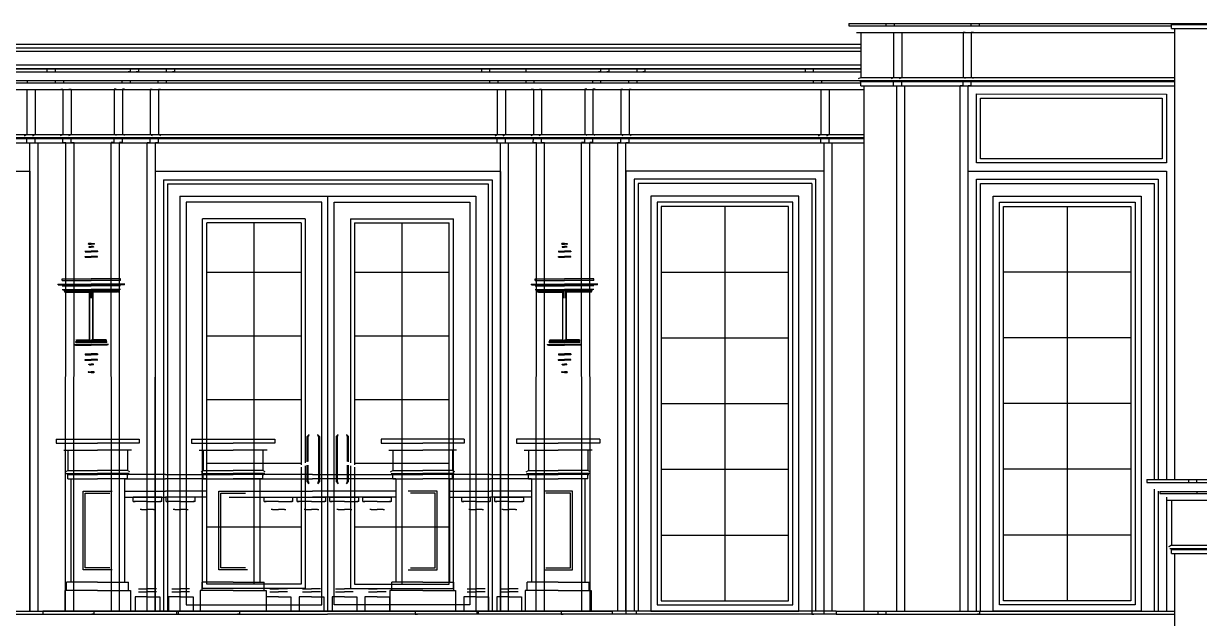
# Model space of a CAD drawing. Header units: metres. Extents: x 0 to 1539, y 0 to 641.
# Drawn here: x 388.6 to 674.7, y 306.2 to 451 of the extents above; entities that cross this region are included whole.
import ezdxf

# ---------------------------------------------------------------- set-up
doc = ezdxf.new("R2010")
doc.units = ezdxf.units.M

msp = doc.modelspace()

# ---------------------------------------------------------------- linework, layer by layer
at = {"layer": 'EL-Balcony'}
for p, q in [((396.47, 349.83), (396.47, 348.83)), ((416.72, 349.83), (416.72, 348.83)), ((429.43, 349.83), (429.43, 348.83)), ((449.68, 349.83), (449.68, 348.83)), ((475.54, 349.83), (475.54, 348.83)), ((495.79, 349.83), (495.79, 348.83)), ((508.5, 349.83), (508.5, 348.83)), ((528.75, 349.83), (528.75, 348.83)), ((396.47, 348.83), (406.59, 348.83)), ((398.34, 347.2), (399.34, 347.2)), ((399.34, 347.2), (399.34, 342.2)), ((399.34, 347.2), (406.59, 347.2)), ((416.72, 348.83), (406.59, 348.83)), ((413.84, 347.2), (406.59, 347.2)), ((413.84, 347.2), (413.84, 342.2)), ((414.84, 347.2), (413.84, 347.2)), ((429.43, 348.83), (439.55, 348.83)), ((431.3, 347.2), (432.3, 347.2)), ((432.3, 347.2), (432.3, 342.2)), ((432.3, 347.2), (439.55, 347.2)), ((449.68, 348.83), (439.55, 348.83)), ((446.8, 347.2), (439.55, 347.2)), ((446.8, 347.2), (446.8, 342.2)), ((447.8, 347.2), (446.8, 347.2)), ((475.54, 348.83), (485.67, 348.83)), ((477.42, 347.2), (478.42, 347.2)), ((478.42, 347.2), (478.42, 342.2)), ((478.42, 347.2), (485.67, 347.2)), ((495.79, 348.83), (485.67, 348.83)), ((492.92, 347.2), (485.67, 347.2)), ((492.92, 347.2), (492.92, 342.2)), ((493.92, 347.2), (492.92, 347.2)), ((508.5, 348.83), (518.63, 348.83)), ((510.38, 347.2), (511.38, 347.2)), ((511.38, 347.2), (511.38, 342.2)), ((511.38, 347.2), (518.63, 347.2)), ((528.75, 348.83), (518.63, 348.83)), ((525.88, 347.2), (518.63, 347.2)), ((525.88, 347.2), (525.88, 342.2)), ((526.88, 347.2), (525.88, 347.2)), ((398.79, 341.92), (399.34, 342.2)), ((398.9, 341.45), (406.59, 341.45)), ((399.34, 341.2), (399.15, 341.2)), ((399.34, 342.2), (406.59, 342.2)), ((399.34, 340.2), (399.34, 341.2)), ((399.34, 341.2), (406.59, 341.2)), ((413.84, 342.2), (406.59, 342.2)), ((414.28, 341.45), (406.59, 341.45)), ((413.84, 341.2), (406.59, 341.2)), ((423.07, 341.2, 1.76), (413.67, 341.2, 1.88)), ((414.39, 341.92), (413.84, 342.2)), ((413.84, 341.2), (414.03, 341.2)), ((413.84, 340.2), (413.84, 341.2)), ((423.07, 341.2, 1.52), (432.48, 341.2, 1.65)), ((431.76, 341.92), (432.3, 342.2)), ((431.86, 341.45), (439.55, 341.45)), ((432.3, 341.2), (432.11, 341.2)), ((432.3, 342.2), (439.55, 342.2)), ((432.3, 340.2), (432.3, 341.2)), ((432.3, 341.2), (439.55, 341.2)), ((458.86, 341.2, 1.54), (439.14, 341.2, 1.71)), ((446.8, 342.2), (439.55, 342.2)), ((447.24, 341.45), (439.55, 341.45)), ((446.8, 341.2), (439.55, 341.2)), ((447.35, 341.92), (446.8, 342.2)), ((446.8, 341.2), (446.99, 341.2)), ((446.8, 340.2), (446.8, 341.2)), ((458.86, 341.2, 1.54), (478.59, 341.2, 1.71)), ((477.87, 341.92), (478.42, 342.2)), ((477.98, 341.45), (485.67, 341.45)), ((478.42, 341.2), (478.23, 341.2)), ((478.42, 342.2), (485.67, 342.2)), ((478.42, 340.2), (478.42, 341.2)), ((478.42, 341.2), (485.67, 341.2)), ((492.92, 342.2), (485.67, 342.2)), ((493.36, 341.45), (485.67, 341.45)), ((492.92, 341.2), (485.67, 341.2)), ((502.15, 341.2, 1.52), (492.74, 341.2, 1.65)), ((493.46, 341.92), (492.92, 342.2)), ((492.92, 341.2), (493.11, 341.2)), ((492.92, 340.2), (492.92, 341.2)), ((502.15, 341.2, 1.76), (511.55, 341.2, 1.88)), ((510.83, 341.92), (511.38, 342.2)), ((510.94, 341.45), (518.63, 341.45)), ((511.38, 341.2), (511.19, 341.2)), ((511.38, 342.2), (518.63, 342.2)), ((511.38, 340.2), (511.38, 341.2)), ((511.38, 341.2), (518.63, 341.2)), ((525.88, 342.2), (518.63, 342.2)), ((526.32, 341.45), (518.63, 341.45)), ((525.88, 341.2), (518.63, 341.2)), ((526.43, 341.92), (525.88, 342.2)), ((525.88, 341.2), (526.07, 341.2)), ((525.88, 340.2), (525.88, 341.2)), ((399.34, 340.2), (400.09, 340.2)), ((400.09, 340.2), (406.59, 340.2)), ((413.09, 340.2), (406.59, 340.2)), ((413.84, 340.2), (413.09, 340.2)), ((432.3, 340.2), (433.05, 340.2)), ((433.05, 340.2), (439.55, 340.2)), ((446.05, 340.2), (439.55, 340.2)), ((446.8, 340.2), (446.05, 340.2)), ((478.42, 340.2), (479.17, 340.2)), ((479.17, 340.2), (485.67, 340.2)), ((492.17, 340.2), (485.67, 340.2)), ((492.92, 340.2), (492.17, 340.2)), ((511.38, 340.2), (512.13, 340.2)), ((512.13, 340.2), (518.63, 340.2)), ((525.13, 340.2), (518.63, 340.2)), ((525.88, 340.2), (525.13, 340.2)), ((413.09, 335.7, 1.83), (423.07, 335.7, 1.85)), ((415.22, 334.7, -2.69), (415.22, 335.7, -2.69)), ((422.22, 335.7, -2.69), (415.22, 335.7, -2.69)), ((422.22, 334.7, -2.69), (422.22, 335.7, -2.69)), ((433.05, 335.7, 1.6), (423.07, 335.7, 1.61)), ((423.29, 334.7, -2.69), (423.29, 335.7, -2.69)), ((430.29, 335.7, -2.69), (423.29, 335.7, -2.69)), ((430.29, 334.7, -2.69), (430.29, 335.7, -2.69)), ((438.56, 335.7, 1.65), (458.86, 335.7, 1.76)), ((447.11, 334.7, -2.69), (447.11, 335.7, -2.69)), ((447.11, 335.7, -2.69), (454.11, 335.7, -2.69)), ((454.11, 334.7, -2.69), (454.11, 335.7, -2.69)), ((455.11, 334.7, -2.69), (455.11, 335.7, -2.69)), ((455.11, 335.7, -2.69), (462.11, 335.7, -2.69)), ((479.17, 335.7, 1.65), (458.86, 335.7, 1.76)), ((462.11, 334.7, -2.69), (462.11, 335.7, -2.69)), ((463.11, 334.7, -2.69), (463.11, 335.7, -2.69)), ((463.11, 335.7, -2.69), (470.11, 335.7, -2.69)), ((470.11, 334.7, -2.69), (470.11, 335.7, -2.69)), ((471.11, 334.7, -2.69), (471.11, 335.7, -2.69)), ((471.11, 335.7, -2.69), (478.11, 335.7, -2.69)), ((478.11, 334.7, -2.69), (478.11, 335.7, -2.69)), ((492.17, 335.7, 1.6), (502.15, 335.7, 1.61)), ((495.18, 334.7, -2.69), (495.18, 335.7, -2.69)), ((495.18, 335.7, -2.69), (502.18, 335.7, -2.69)), ((512.13, 335.7, 1.83), (502.15, 335.7, 1.85)), ((502.18, 334.7, -2.69), (502.18, 335.7, -2.69)), ((503.25, 334.7, -2.69), (503.25, 335.7, -2.69)), ((503.25, 335.7, -2.69), (510.25, 335.7, -2.69)), ((510.25, 334.7, -2.69), (510.25, 335.7, -2.69)), ((415.22, 334.7, -2.69), (415.72, 334.7, -2.69)), ((418.72, 334.7, 23.13), (415.44, 334.7, 23.22)), ((417.25, 332.7, -2.69), (416.92, 332.7, -2.69)), ((417.25, 332.7, 23.19), (418.72, 332.7, 23.11)), ((418.72, 334.7, 23.13), (422, 334.7, 23.22)), ((420.18, 332.7, 23.19), (418.72, 332.7, 23.11)), ((420.18, 332.7, -2.69), (420.52, 332.7, -2.69)), ((422.22, 334.7, -2.69), (421.72, 334.7, -2.69)), ((423.29, 334.7, -2.69), (423.79, 334.7, -2.69)), ((426.79, 334.7, 23.13), (423.51, 334.7, 23.22)), ((425.33, 332.7, -2.69), (424.99, 332.7, -2.69)), ((425.33, 332.7, 23.19), (426.79, 332.7, 23.11)), ((426.79, 334.7, 23.13), (430.08, 334.7, 23.22)), ((428.26, 332.7, 23.19), (426.79, 332.7, 23.11)), ((428.26, 332.7, -2.69), (428.59, 332.7, -2.69)), ((430.29, 334.7, -2.69), (429.79, 334.7, -2.69)), ((447.11, 334.7, -2.69), (447.61, 334.7, -2.69)), ((450.61, 334.7, 23.13), (447.33, 334.7, 23.22)), ((449.14, 332.7, -2.69), (448.81, 332.7, -2.69)), ((449.14, 332.7, 23.19), (450.61, 332.7, 23.11)), ((450.61, 334.7, 23.13), (453.89, 334.7, 23.22)), ((452.08, 332.7, 23.19), (450.61, 332.7, 23.11)), ((452.08, 332.7, -2.69), (452.41, 332.7, -2.69)), ((454.11, 334.7, -2.69), (453.61, 334.7, -2.69)), ((455.11, 334.7, -2.69), (455.61, 334.7, -2.69)), ((458.61, 334.7, 23.13), (455.33, 334.7, 23.22)), ((457.14, 332.7, -2.69), (456.81, 332.7, -2.69)), ((457.14, 332.7, 23.19), (458.61, 332.7, 23.11)), ((458.61, 334.7, 23.13), (461.89, 334.7, 23.22)), ((460.08, 332.7, 23.19), (458.61, 332.7, 23.11)), ((460.08, 332.7, -2.69), (460.41, 332.7, -2.69)), ((462.11, 334.7, -2.69), (461.61, 334.7, -2.69)), ((463.11, 334.7, -2.69), (463.61, 334.7, -2.69)), ((466.61, 334.7, 23.13), (463.33, 334.7, 23.22)), ((465.14, 332.7, -2.69), (464.81, 332.7, -2.69)), ((465.14, 332.7, 23.19), (466.61, 332.7, 23.11)), ((466.61, 334.7, 23.13), (469.89, 334.7, 23.22)), ((468.08, 332.7, 23.19), (466.61, 332.7, 23.11)), ((468.08, 332.7, -2.69), (468.41, 332.7, -2.69)), ((470.11, 334.7, -2.69), (469.61, 334.7, -2.69)), ((471.11, 334.7, -2.69), (471.61, 334.7, -2.69)), ((474.61, 334.7, 23.13), (471.33, 334.7, 23.22)), ((473.14, 332.7, -2.69), (472.81, 332.7, -2.69)), ((473.14, 332.7, 23.19), (474.61, 332.7, 23.11)), ((474.61, 334.7, 23.13), (477.89, 334.7, 23.22)), ((476.08, 332.7, 23.19), (474.61, 332.7, 23.11)), ((476.08, 332.7, -2.69), (476.41, 332.7, -2.69)), ((478.11, 334.7, -2.69), (477.61, 334.7, -2.69)), ((495.18, 334.7, -2.69), (495.68, 334.7, -2.69)), ((498.68, 334.7, 23.13), (495.4, 334.7, 23.22)), ((497.21, 332.7, -2.69), (496.88, 332.7, -2.69)), ((497.21, 332.7, 23.19), (498.68, 332.7, 23.11)), ((498.68, 334.7, 23.13), (501.96, 334.7, 23.22)), ((500.14, 332.7, 23.19), (498.68, 332.7, 23.11)), ((500.14, 332.7, -2.69), (500.48, 332.7, -2.69)), ((502.18, 334.7, -2.69), (501.68, 334.7, -2.69)), ((503.25, 334.7, -2.69), (503.75, 334.7, -2.69)), ((506.75, 334.7, 23.13), (503.47, 334.7, 23.22)), ((505.29, 332.7, -2.69), (504.95, 332.7, -2.69)), ((505.29, 332.7, 23.19), (506.75, 332.7, 23.11)), ((506.75, 334.7, 23.13), (510.04, 334.7, 23.22)), ((508.22, 332.7, 23.19), (506.75, 332.7, 23.11)), ((508.22, 332.7, -2.69), (508.55, 332.7, -2.69)), ((510.25, 334.7, -2.69), (509.75, 334.7, -2.69)), ((399.05, 313), (399.05, 315)), ((400.09, 315), (399.05, 315)), ((406.59, 315), (400.09, 315)), ((406.59, 315), (413.09, 315)), ((413.09, 315), (414.13, 315)), ((414.13, 313), (414.13, 315)), ((432.01, 313), (432.01, 315)), ((433.05, 315), (432.01, 315)), ((439.55, 315), (433.05, 315)), ((439.55, 315), (446.05, 315)), ((446.05, 315), (447.09, 315)), ((447.09, 313), (447.09, 315)), ((478.13, 313), (478.13, 315)), ((479.17, 315), (478.13, 315)), ((485.67, 315), (479.17, 315)), ((485.67, 315), (492.17, 315)), ((492.17, 315), (493.21, 315)), ((493.21, 313), (493.21, 315)), ((511.09, 313), (511.09, 315)), ((512.13, 315), (511.09, 315)), ((518.63, 315), (512.13, 315)), ((518.63, 315), (525.13, 315)), ((525.13, 315), (526.17, 315)), ((526.17, 313), (526.17, 315)), ((406.59, 313), (399.05, 313)), ((406.59, 313), (414.13, 313)), ((416.56, 313.42, -2.55), (416.77, 313.42, -2.55)), ((416.56, 312.67, -2.52), (418.72, 312.67, -2.68)), ((416.77, 313.42, -2.52), (418.72, 313.42, -2.68)), ((420.66, 313.42, -2.52), (418.72, 313.42, -2.68)), ((420.88, 312.67, -2.52), (418.72, 312.67, -2.68)), ((420.88, 313.42, -2.55), (420.66, 313.42, -2.55)), ((424.63, 313.42, -2.55), (424.85, 313.42, -2.55)), ((424.63, 312.67, -2.52), (426.79, 312.67, -2.68)), ((424.85, 313.42, -2.52), (426.79, 313.42, -2.68)), ((428.74, 313.42, -2.52), (426.79, 313.42, -2.68)), ((428.96, 312.67, -2.52), (426.79, 312.67, -2.68)), ((428.96, 313.42, -2.55), (428.74, 313.42, -2.55)), ((439.55, 313), (432.01, 313)), ((439.55, 313), (447.09, 313)), ((448.45, 313.42, -2.55), (448.66, 313.42, -2.55)), ((448.45, 312.67, -2.52), (450.61, 312.67, -2.68)), ((448.66, 313.42, -2.52), (450.61, 313.42, -2.68)), ((452.56, 313.42, -2.52), (450.61, 313.42, -2.68)), ((452.77, 312.67, -2.52), (450.61, 312.67, -2.68)), ((452.77, 313.42, -2.55), (452.56, 313.42, -2.55)), ((456.45, 313.42, -2.55), (456.66, 313.42, -2.55)), ((456.45, 312.67, -2.52), (458.61, 312.67, -2.68)), ((456.66, 313.42, -2.52), (458.61, 313.42, -2.68)), ((460.56, 313.42, -2.52), (458.61, 313.42, -2.68)), ((460.77, 312.67, -2.52), (458.61, 312.67, -2.68)), ((460.77, 313.42, -2.55), (460.56, 313.42, -2.55)), ((464.45, 313.42, -2.55), (464.66, 313.42, -2.55)), ((464.45, 312.67, -2.52), (466.61, 312.67, -2.68)), ((464.66, 313.42, -2.52), (466.61, 313.42, -2.68)), ((468.56, 313.42, -2.52), (466.61, 313.42, -2.68)), ((468.77, 312.67, -2.52), (466.61, 312.67, -2.68)), ((468.77, 313.42, -2.55), (468.56, 313.42, -2.55)), ((472.45, 313.42, -2.55), (472.66, 313.42, -2.55)), ((472.45, 312.67, -2.52), (474.61, 312.67, -2.68)), ((472.66, 313.42, -2.52), (474.61, 313.42, -2.68)), ((476.56, 313.42, -2.52), (474.61, 313.42, -2.68)), ((476.77, 312.67, -2.52), (474.61, 312.67, -2.68)), ((476.77, 313.42, -2.55), (476.56, 313.42, -2.55)), ((485.67, 313), (478.13, 313)), ((485.67, 313), (493.21, 313)), ((496.52, 313.42, -2.55), (496.73, 313.42, -2.55)), ((496.52, 312.67, -2.52), (498.68, 312.67, -2.68)), ((496.73, 313.42, -2.52), (498.68, 313.42, -2.68)), ((500.62, 313.42, -2.52), (498.68, 313.42, -2.68)), ((500.84, 312.67, -2.52), (498.68, 312.67, -2.68)), ((500.84, 313.42, -2.55), (500.62, 313.42, -2.55)), ((504.59, 313.42, -2.55), (504.81, 313.42, -2.55)), ((504.59, 312.67, -2.52), (506.75, 312.67, -2.68)), ((504.81, 313.42, -2.52), (506.75, 313.42, -2.68)), ((508.7, 313.42, -2.52), (506.75, 313.42, -2.68)), ((508.92, 312.67, -2.52), (506.75, 312.67, -2.68)), ((508.92, 313.42, -2.55), (508.7, 313.42, -2.55)), ((518.63, 313), (511.09, 313)), ((518.63, 313), (526.17, 313)), ((415.72, 311.43, -2.55), (415.72, 308, -2.55)), ((418.72, 311.43, -2.6), (415.72, 311.43, -2.52)), ((418.72, 311.43, -2.6), (421.72, 311.43, -2.52)), ((421.72, 311.43, -2.55), (421.72, 308, -2.55)), ((423.79, 311.43, -2.55), (423.79, 308, -2.55)), ((426.79, 311.43, -2.6), (423.79, 311.43, -2.52)), ((426.79, 311.43, -2.6), (429.79, 311.43, -2.52)), ((429.79, 311.43, -2.55), (429.79, 308, -2.55)), ((447.61, 311.43, -2.55), (447.61, 308, -2.55)), ((450.61, 311.43, -2.6), (447.61, 311.43, -2.52)), ((450.61, 311.43, -2.6), (453.61, 311.43, -2.52)), ((453.61, 311.43, -2.55), (453.61, 308, -2.55)), ((455.61, 311.43, -2.55), (455.61, 308, -2.55)), ((458.61, 311.43, -2.6), (455.61, 311.43, -2.52)), ((458.61, 311.43, -2.6), (461.61, 311.43, -2.52)), ((461.61, 311.43, -2.55), (461.61, 308, -2.55)), ((463.61, 311.43, -2.55), (463.61, 308, -2.55)), ((466.61, 311.43, -2.6), (463.61, 311.43, -2.52)), ((466.61, 311.43, -2.6), (469.61, 311.43, -2.52)), ((469.61, 311.43, -2.55), (469.61, 308, -2.55)), ((471.61, 311.43, -2.55), (471.61, 308, -2.55)), ((474.61, 311.43, -2.6), (471.61, 311.43, -2.52)), ((474.61, 311.43, -2.6), (477.61, 311.43, -2.52)), ((477.61, 311.43, -2.55), (477.61, 308, -2.55)), ((495.68, 311.43, -2.55), (495.68, 308, -2.55)), ((498.68, 311.43, -2.6), (495.68, 311.43, -2.52)), ((498.68, 311.43, -2.6), (501.68, 311.43, -2.52)), ((501.68, 311.43, -2.55), (501.68, 308, -2.55)), ((503.75, 311.43, -2.55), (503.75, 308, -2.55)), ((506.75, 311.43, -2.6), (503.75, 311.43, -2.52)), ((506.75, 311.43, -2.6), (509.75, 311.43, -2.52)), ((509.75, 311.43, -2.55), (509.75, 308, -2.55)), ((400.09, 308), (406.59, 308)), ((413.09, 308), (406.59, 308)), ((415.72, 308, -2.55), (421.72, 308, -2.69)), ((421.72, 308, -2.69), (421.72, 308, -2.69)), ((423.79, 308, -2.55), (429.79, 308, -2.69)), ((429.79, 308, -2.69), (429.79, 308, -2.69)), ((433.05, 308), (439.55, 308)), ((446.05, 308), (439.55, 308)), ((447.61, 308, -2.69), (447.61, 308, -2.69)), ((453.61, 308, -2.55), (447.61, 308, -2.69)), ((455.61, 308, -2.69), (455.61, 308, -2.69)), ((461.61, 308, -2.55), (455.61, 308, -2.69)), ((463.61, 308, -2.69), (463.61, 308, -2.69)), ((469.61, 308, -2.55), (463.61, 308, -2.69)), ((471.61, 308, -2.69), (471.61, 308, -2.69)), ((477.61, 308, -2.55), (471.61, 308, -2.69)), ((479.17, 308), (485.67, 308)), ((492.17, 308), (485.67, 308)), ((495.68, 308, -2.69), (495.68, 308, -2.69)), ((501.68, 308, -2.55), (495.68, 308, -2.69)), ((503.75, 308, -2.69), (503.75, 308, -2.69)), ((509.75, 308, -2.55), (503.75, 308, -2.69)), ((512.13, 308), (518.63, 308)), ((525.13, 308), (518.63, 308))]:
    msp.add_line(p, q, dxfattribs=at)
at = {"layer": 'EL-Balcony', "color": 8}
for p, q in [((413.09, 340.2, 1.89), (423.07, 340.2, 1.76)), ((433.05, 340.2, 1.65), (423.07, 340.2, 1.52)), ((438.56, 340.2, 1.71), (458.86, 340.2, 1.54)), ((479.17, 340.2, 1.71), (458.86, 340.2, 1.54)), ((492.17, 340.2, 1.65), (502.15, 340.2, 1.52)), ((512.13, 340.2, 1.89), (502.15, 340.2, 1.76)), ((413.09, 337.2, 4.51), (423.07, 337.2, 4.37)), ((433.05, 337.2, 4.27), (423.07, 337.2, 4.14)), ((438.56, 337.2, 4.33), (458.86, 337.2, 4.16)), ((479.17, 337.2, 4.33), (458.86, 337.2, 4.16)), ((492.17, 337.2, 4.27), (502.15, 337.2, 4.14)), ((512.13, 337.2, 4.51), (502.15, 337.2, 4.37))]:
    msp.add_line(p, q, dxfattribs=at)
at = {"layer": 'EL-Balcony'}
for points in [[(396.47, 349.83), (416.72, 349.83)], [(429.43, 349.83), (449.68, 349.83)], [(495.79, 349.83), (475.54, 349.83)], [(528.75, 349.83), (508.5, 349.83)], [(400.09, 340.2), (400.09, 315)], [(413.09, 340.2), (413.09, 315)], [(433.05, 340.2), (433.05, 315)], [(446.05, 340.2), (446.05, 315)], [(479.17, 340.2), (479.17, 315)], [(492.17, 340.2), (492.17, 315)], [(512.13, 340.2), (512.13, 315)], [(525.13, 340.2), (525.13, 315)], [(410.09, 318), (403.09, 318), (403.09, 337.2), (410.09, 337.2)], [(409.59, 318.5), (403.59, 318.5), (403.59, 336.7), (409.59, 336.7)], [(443.05, 318), (436.05, 318), (436.05, 337.2), (443.05, 337.2)], [(442.55, 318.5), (436.55, 318.5), (436.55, 336.7), (442.55, 336.7)], [(482.17, 318), (489.17, 318), (489.17, 337.2), (482.17, 337.2)], [(482.67, 318.5), (488.67, 318.5), (488.67, 336.7), (482.67, 336.7)], [(515.13, 318), (522.13, 318), (522.13, 337.2), (515.13, 337.2)], [(515.63, 318.5), (521.63, 318.5), (521.63, 336.7), (515.63, 336.7)], [(399.05, 313), (398.59, 313), (398.59, 308), (400.09, 308)], [(414.13, 313), (414.59, 313), (414.59, 308), (413.09, 308)], [(432.01, 313), (431.55, 313), (431.55, 308), (433.05, 308)], [(447.09, 313), (447.55, 313), (447.55, 308), (446.05, 308)], [(478.13, 313), (477.67, 313), (477.67, 308), (479.17, 308)], [(493.21, 313), (493.67, 313), (493.67, 308), (492.17, 308)], [(511.09, 313), (510.63, 313), (510.63, 308), (512.13, 308)], [(526.17, 313), (526.63, 313), (526.63, 308), (525.13, 308)]]:
    msp.add_lwpolyline(points, dxfattribs=at)
at = {"layer": 'EL-Door'}
for p, q in [((444.62, 402.5), (444.62, 314.5, -1.02)), ((480.62, 402.5), (480.62, 314.5, -1.02)), ((433.14, 390.5, -1.02), (456.09, 390.5, -1.02)), ((469.14, 390.5, -1.02), (492.1, 390.5, -1.02)), ((433.14, 375, -1.02), (456.09, 375, -1.02)), ((469.14, 375, -1.02), (492.1, 375, -1.02)), ((433.14, 359.5, -1.02), (456.09, 359.5, -1.02)), ((469.14, 359.5, -1.02), (492.1, 359.5, -1.02)), ((433.14, 344, -1.02), (456.09, 344, -1.02)), ((469.14, 344, -1.02), (492.1, 344, -1.02)), ((433.14, 328.5, -1.02), (456.09, 328.5, -1.02)), ((469.14, 328.5, -1.02), (492.1, 328.5, -1.02))]:
    msp.add_line(p, q, dxfattribs=at)
at = {"layer": 'EL-Door', "color": 1}
for points in [[(426.61, 409), (426.61, 308), (498.61, 308)], [(426.61, 409), (498.61, 409)], [(462.61, 308), (462.61, 409)], [(498.61, 409), (498.61, 308)]]:
    msp.add_lwpolyline(points, dxfattribs=at)
at = {"layer": 'EL-Door', "color": 8}
for points in [[(428.11, 407.5), (428.11, 309.5), (461.11, 309.5), (461.11, 407.5)], [(497.11, 407.5), (497.11, 309.5), (464.11, 309.5), (464.11, 407.5)]]:
    msp.add_lwpolyline(points, close=True, dxfattribs=at)
at = {"layer": 'EL-Door', "elevation": -1.02}
for points in [[(457.09, 343.33), (457.09, 313.5), (432.14, 313.5), (432.14, 403.5)], [(457.09, 403.5), (457.09, 344.08)], [(468.1, 343.33), (468.1, 313.5), (493.14, 313.5), (493.14, 403.5)], [(468.1, 403.5), (468.1, 344.08)], [(456.09, 343), (456.09, 314.5), (433.14, 314.5), (433.14, 402.5)], [(456.09, 402.5), (456.09, 343.58)], [(469.1, 343), (469.1, 314.5), (492.14, 314.5), (492.14, 402.5)], [(469.1, 402.5), (469.1, 343.58)]]:
    msp.add_lwpolyline(points, dxfattribs=at)
at = {"layer": 'EL-Door'}
for points in [[(457.09, 403.5), (432.14, 403.5)], [(468.1, 403.5), (493.14, 403.5)], [(456.09, 402.5), (433.14, 402.5)], [(469.1, 402.5), (492.14, 402.5)]]:
    msp.add_lwpolyline(points, dxfattribs=at)
at = {"layer": 'EL-Door', "color": 8, "ltscale": 0.5, "elevation": -1.02}
for points in [[(457.59, 344.34), (457.59, 350.5), (458.09, 351)], [(457.84, 344.44), (457.84, 350.5), (458.09, 350.75)], [(460.09, 351), (460.59, 350.5), (460.59, 339.5), (460.09, 339)], [(460.09, 350.75), (460.34, 350.5), (460.34, 339.5), (460.09, 339.25)], [(465.1, 351), (464.6, 350.5), (464.6, 339.5), (465.1, 339)], [(465.1, 350.75), (464.85, 350.5), (464.85, 339.5), (465.1, 339.25)], [(467.6, 344.34), (467.6, 350.5), (467.1, 351)], [(467.35, 344.44), (467.35, 350.5), (467.1, 350.75)], [(458.09, 339), (457.59, 339.5), (457.59, 343.47)], [(458.09, 339.25), (457.84, 339.5), (457.84, 343.51)], [(467.1, 339.25), (467.35, 339.5), (467.35, 343.51)], [(467.1, 339), (467.6, 339.5), (467.6, 343.47)]]:
    msp.add_lwpolyline(points, dxfattribs=at)
at = {"layer": 'EL-Roof', "color": 8}
for p, q in [((592.25, 444.25), (298, 444.25)), ((592.25, 445), (302, 445)), ((592.25, 440.86), (302, 440.86))]:
    msp.add_line(p, q, dxfattribs=at)
at = {"layer": 'EL-Roof'}
for points in [[(302, 446), (592.25, 446)], [(592.25, 440), (302, 440)]]:
    msp.add_lwpolyline(points, dxfattribs=at)
at = {"layer": 'EL-Window'}
for p, q in [((559.21, 406.5), (559.21, 310.5)), ((642.5, 406.5), (642.5, 310.5)), ((543.71, 390.5), (574.71, 390.5)), ((658, 390.5), (627, 390.5)), ((543.71, 374.5), (574.71, 374.5)), ((658, 374.5), (627, 374.5)), ((543.71, 358.5), (574.71, 358.5)), ((658, 358.5), (627, 358.5)), ((543.71, 342.5), (574.71, 342.5)), ((658, 342.5), (627, 342.5)), ((543.71, 326.5), (574.71, 326.5)), ((658, 326.5), (627, 326.5))]:
    msp.add_line(p, q, dxfattribs=at)
at = {"layer": 'EL-Window', "color": 1}
for points in [[(541.21, 409), (541.21, 308), (577.21, 308), (577.21, 409)], [(660.5, 409), (660.5, 308), (624.5, 308), (624.5, 409)]]:
    msp.add_lwpolyline(points, close=True, dxfattribs=at)
at = {"layer": 'EL-Window', "color": 8}
for points in [[(542.71, 407.5), (542.71, 309.5), (575.71, 309.5), (575.71, 407.5)], [(543.71, 406.5), (543.71, 310.5), (574.71, 310.5), (574.71, 406.5)], [(659, 407.5), (659, 309.5), (626, 309.5), (626, 407.5)], [(658, 406.5), (658, 310.5), (627, 310.5), (627, 406.5)]]:
    msp.add_lwpolyline(points, close=True, dxfattribs=at)
at = {"layer": 'FP-Hatch'}
for p, q in [((403.47, 395.62), (403.54, 395.62)), ((403.54, 395.62), (405.04, 395.62)), ((403.54, 395.43), (405.04, 395.43)), ((404.44, 397.32), (404.38, 397.32)), ((404.44, 397.32), (405.04, 397.32)), ((405.04, 397.51), (404.46, 397.51)), ((404.48, 396.57), (405.04, 396.57)), ((404.57, 396.76), (405.04, 396.76)), ((405.04, 397.51), (405.62, 397.51)), ((405.64, 397.32), (405.04, 397.32)), ((405.51, 396.76), (405.04, 396.76)), ((405.6, 396.57), (405.04, 396.57)), ((406.54, 395.62), (405.04, 395.62)), ((406.54, 395.43), (405.04, 395.43)), ((405.64, 397.32), (405.7, 397.32)), ((406.61, 395.62), (406.54, 395.62)), ((518.61, 395.62), (518.68, 395.62)), ((518.68, 395.62), (520.18, 395.62)), ((518.68, 395.43), (520.18, 395.43)), ((519.58, 397.32), (519.52, 397.32)), ((519.58, 397.32), (520.18, 397.32)), ((520.18, 397.51), (519.6, 397.51)), ((519.62, 396.57), (520.18, 396.57)), ((519.71, 396.76), (520.18, 396.76)), ((520.18, 397.51), (520.76, 397.51)), ((520.78, 397.32), (520.18, 397.32)), ((520.65, 396.76), (520.18, 396.76)), ((520.74, 396.57), (520.18, 396.57)), ((521.68, 395.62), (520.18, 395.62)), ((521.68, 395.43), (520.18, 395.43)), ((520.78, 397.32), (520.84, 397.32)), ((521.75, 395.62), (521.68, 395.62)), ((403.54, 394.12), (405.04, 394.12)), ((403.73, 394.31), (405.04, 394.31)), ((406.35, 394.31), (405.04, 394.31)), ((406.54, 394.12), (405.04, 394.12)), ((518.68, 394.12), (520.18, 394.12)), ((518.87, 394.31), (520.18, 394.31)), ((521.49, 394.31), (520.18, 394.31)), ((521.68, 394.12), (520.18, 394.12)), ((396.91, 387.54), (396.98, 387.54)), ((396.98, 387.37), (396.98, 387.54)), ((396.98, 387.54), (405.04, 387.54)), ((396.98, 387.37), (397.73, 387.37)), ((397.73, 387.37), (405.04, 387.37)), ((397.92, 388.49), (397.92, 388.87)), ((397.92, 388.87), (405.04, 388.87)), ((397.92, 388.49), (405.04, 388.49)), ((397.92, 387.18), (405.04, 387.18)), ((397.92, 386.24), (398.07, 386.24)), ((398.07, 386.24), (405.04, 386.24)), ((412.17, 388.87), (405.04, 388.87)), ((412.17, 388.49), (405.04, 388.49)), ((413.1, 387.54), (405.04, 387.54)), ((412.35, 387.37), (405.04, 387.37)), ((412.17, 387.18), (405.04, 387.18)), ((412.02, 386.24), (405.04, 386.24)), ((412.17, 386.24), (412.02, 386.24)), ((412.17, 388.49), (412.17, 388.87)), ((413.1, 387.37), (412.35, 387.37)), ((413.1, 387.37), (413.1, 387.54)), ((413.17, 387.54), (413.1, 387.54)), ((512.05, 387.54), (512.12, 387.54)), ((512.12, 387.37), (512.12, 387.54)), ((512.12, 387.54), (520.18, 387.54)), ((512.12, 387.37), (512.87, 387.37)), ((512.87, 387.37), (520.18, 387.37)), ((513.05, 388.49), (513.05, 388.87)), ((513.05, 388.87), (520.18, 388.87)), ((513.05, 388.49), (520.18, 388.49)), ((513.05, 387.18), (520.18, 387.18)), ((513.05, 386.24), (513.2, 386.24)), ((513.2, 386.24), (520.18, 386.24)), ((527.3, 388.87), (520.18, 388.87)), ((527.3, 388.49), (520.18, 388.49)), ((528.24, 387.54), (520.18, 387.54)), ((527.49, 387.37), (520.18, 387.37)), ((527.3, 387.18), (520.18, 387.18)), ((527.15, 386.24), (520.18, 386.24)), ((527.3, 386.24), (527.15, 386.24)), ((527.3, 388.49), (527.3, 388.87)), ((528.24, 387.37), (527.49, 387.37)), ((528.24, 387.37), (528.24, 387.54)), ((528.31, 387.54), (528.24, 387.54)), ((398.4, 386.06), (398.25, 386.06)), ((398.4, 386.06), (405.04, 386.06)), ((398.49, 385.68), (398.41, 385.68)), ((398.49, 385.68), (404.85, 385.68)), ((398.67, 385.61), (404.59, 385.61)), ((404.59, 373.96), (404.59, 385.68)), ((404.67, 373.96), (404.67, 385.68)), ((411.68, 386.06), (405.04, 386.06)), ((411.6, 385.68), (405.23, 385.68)), ((405.42, 373.96), (405.42, 385.68)), ((405.49, 373.96), (405.49, 385.68)), ((411.41, 385.61), (405.49, 385.61)), ((411.6, 385.68), (411.67, 385.68)), ((411.68, 386.06), (411.83, 386.06)), ((513.54, 386.06), (513.39, 386.06)), ((513.54, 386.06), (520.18, 386.06)), ((513.62, 385.68), (513.55, 385.68)), ((513.62, 385.68), (519.99, 385.68)), ((513.81, 385.61), (519.73, 385.61)), ((519.73, 373.96), (519.73, 385.68)), ((519.8, 373.96), (519.8, 385.68)), ((526.82, 386.06), (520.18, 386.06)), ((526.73, 385.68), (520.37, 385.68)), ((520.55, 373.96), (520.55, 385.68)), ((520.63, 373.96), (520.63, 385.68)), ((526.55, 385.61), (520.63, 385.61)), ((526.73, 385.68), (526.81, 385.68)), ((526.82, 386.06), (526.97, 386.06)), ((400.83, 372.87), (400.9, 372.87)), ((400.9, 372.78), (400.9, 372.87)), ((400.9, 372.87), (405.04, 372.87)), ((400.9, 372.78), (401.09, 372.78)), ((401.09, 372.78), (405.04, 372.78)), ((401.18, 372.69), (401.92, 372.69)), ((401.34, 373.96), (401.27, 373.93)), ((401.29, 373.4), (401.29, 373.58)), ((401.29, 373.58), (405.04, 373.58)), ((401.29, 373.4), (405.04, 373.4)), ((401.34, 373.96), (405.04, 373.96)), ((401.51, 374.03), (404.59, 374.03)), ((401.92, 372.69), (405.04, 372.69)), ((408.74, 373.96), (405.04, 373.96)), ((408.79, 373.58), (405.04, 373.58)), ((408.79, 373.4), (405.04, 373.4)), ((409.18, 372.87), (405.04, 372.87)), ((408.99, 372.78), (405.04, 372.78)), ((408.16, 372.69), (405.04, 372.69)), ((408.57, 374.03), (405.49, 374.03)), ((408.9, 372.69), (408.16, 372.69)), ((408.74, 373.96), (408.81, 373.93)), ((408.79, 373.4), (408.79, 373.58)), ((409.18, 372.78), (408.99, 372.78)), ((409.18, 372.78), (409.18, 372.87)), ((409.25, 372.87), (409.18, 372.87)), ((515.97, 372.87), (516.04, 372.87)), ((516.04, 372.78), (516.04, 372.87)), ((516.04, 372.87), (520.18, 372.87)), ((516.04, 372.78), (516.23, 372.78)), ((516.23, 372.78), (520.18, 372.78)), ((516.32, 372.69), (517.06, 372.69)), ((516.48, 373.96), (516.41, 373.93)), ((516.43, 373.4), (516.43, 373.58)), ((516.43, 373.58), (520.18, 373.58)), ((516.43, 373.4), (520.18, 373.4)), ((516.48, 373.96), (520.18, 373.96)), ((516.65, 374.03), (519.73, 374.03)), ((517.06, 372.69), (520.18, 372.69)), ((523.88, 373.96), (520.18, 373.96)), ((523.93, 373.58), (520.18, 373.58)), ((523.93, 373.4), (520.18, 373.4)), ((524.32, 372.87), (520.18, 372.87)), ((524.13, 372.78), (520.18, 372.78)), ((523.3, 372.69), (520.18, 372.69)), ((523.71, 374.03), (520.63, 374.03)), ((524.04, 372.69), (523.3, 372.69)), ((523.88, 373.96), (523.95, 373.93)), ((523.93, 373.4), (523.93, 373.58)), ((524.32, 372.78), (524.13, 372.78)), ((524.32, 372.78), (524.32, 372.87)), ((524.39, 372.87), (524.32, 372.87)), ((403.54, 370.58), (405.04, 370.58)), ((403.54, 369.26), (405.04, 369.26)), ((403.73, 370.39), (405.04, 370.39)), ((406.54, 370.58), (405.04, 370.58)), ((406.35, 370.39), (405.04, 370.39)), ((406.54, 369.26), (405.04, 369.26)), ((518.68, 370.58), (520.18, 370.58)), ((518.68, 369.26), (520.18, 369.26)), ((518.87, 370.39), (520.18, 370.39)), ((521.68, 370.58), (520.18, 370.58)), ((521.49, 370.39), (520.18, 370.39)), ((521.68, 369.26), (520.18, 369.26)), ((403.47, 369.08), (403.54, 369.08)), ((403.54, 369.08), (405.04, 369.08)), ((404.44, 366.25), (404.38, 366.25)), ((404.44, 366.25), (405.04, 366.25)), ((404.48, 368.12), (405.04, 368.12)), ((404.57, 367.94), (405.04, 367.94)), ((406.54, 369.08), (405.04, 369.08)), ((405.6, 368.12), (405.04, 368.12)), ((405.51, 367.94), (405.04, 367.94)), ((405.64, 366.25), (405.04, 366.25)), ((405.64, 366.25), (405.7, 366.25)), ((406.61, 369.08), (406.54, 369.08)), ((518.61, 369.08), (518.68, 369.08)), ((518.68, 369.08), (520.18, 369.08)), ((519.58, 366.25), (519.52, 366.25)), ((519.58, 366.25), (520.18, 366.25)), ((519.62, 368.12), (520.18, 368.12)), ((519.71, 367.94), (520.18, 367.94)), ((521.68, 369.08), (520.18, 369.08)), ((520.74, 368.12), (520.18, 368.12)), ((520.65, 367.94), (520.18, 367.94)), ((520.78, 366.25), (520.18, 366.25)), ((520.78, 366.25), (520.84, 366.25)), ((521.75, 369.08), (521.68, 369.08)), ((405.04, 366.06), (404.46, 366.06)), ((405.04, 366.06), (405.62, 366.06)), ((520.18, 366.06), (519.6, 366.06)), ((520.18, 366.06), (520.76, 366.06))]:
    msp.add_line(p, q, dxfattribs=at)
for points in [[(403.54, 395.62), (403.54, 395.43)], [(404.46, 397.51), (404.38, 397.51), (404.29, 397.41), (404.29, 397.41), (404.38, 397.32)], [(404.57, 396.76), (404.48, 396.66), (404.48, 396.57)], [(405.51, 396.76), (405.6, 396.66), (405.6, 396.57)], [(405.62, 397.51), (405.7, 397.51), (405.79, 397.41), (405.79, 397.41), (405.7, 397.32)], [(406.54, 395.62), (406.54, 395.43)], [(518.68, 395.62), (518.68, 395.43)], [(519.6, 397.51), (519.52, 397.51), (519.43, 397.41), (519.43, 397.41), (519.52, 397.32)], [(519.71, 396.76), (519.62, 396.66), (519.62, 396.57)], [(520.65, 396.76), (520.74, 396.66), (520.74, 396.57)], [(520.76, 397.51), (520.84, 397.51), (520.93, 397.41), (520.93, 397.41), (520.84, 397.32)], [(521.68, 395.62), (521.68, 395.43)], [(403.54, 394.12), (403.54, 394.31), (403.73, 394.31)], [(406.54, 394.12), (406.54, 394.31), (406.35, 394.31)], [(518.68, 394.12), (518.68, 394.31), (518.87, 394.31)], [(521.68, 394.12), (521.68, 394.31), (521.49, 394.31)], [(405.23, 384.18), (405.23, 386.06), (404.85, 386.06), (404.85, 384.18)], [(519.99, 384.18), (519.99, 386.06), (520.37, 386.06), (520.37, 384.18)], [(403.54, 370.58), (403.54, 370.39), (403.73, 370.39)], [(403.54, 369.08), (403.54, 369.26)], [(406.54, 370.58), (406.54, 370.39), (406.35, 370.39)], [(406.54, 369.08), (406.54, 369.26)], [(518.68, 370.58), (518.68, 370.39), (518.87, 370.39)], [(518.68, 369.08), (518.68, 369.26)], [(521.68, 370.58), (521.68, 370.39), (521.49, 370.39)], [(521.68, 369.08), (521.68, 369.26)], [(404.46, 366.06), (404.38, 366.06), (404.29, 366.16), (404.29, 366.16), (404.38, 366.25)], [(404.57, 367.94), (404.48, 368.03), (404.48, 368.12)], [(405.51, 367.94), (405.6, 368.03), (405.6, 368.12)], [(405.62, 366.06), (405.7, 366.06), (405.79, 366.16), (405.79, 366.16), (405.7, 366.25)], [(519.6, 366.06), (519.52, 366.06), (519.43, 366.16), (519.43, 366.16), (519.52, 366.25)], [(519.71, 367.94), (519.62, 368.03), (519.62, 368.12)], [(520.65, 367.94), (520.74, 368.03), (520.74, 368.12)], [(520.76, 366.06), (520.84, 366.06), (520.93, 366.16), (520.93, 366.16), (520.84, 366.25)]]:
    msp.add_lwpolyline(points, dxfattribs=at)
at = {"layer": 'FP-Proposed Wall', "color": 8}
for p, q in [((589.38, 451), (770, 451.03)), ((589.38, 450.5), (667.85, 450.5)), ((600.38, 451), (600.38, 450.5)), ((619.03, 451), (619.03, 450.5)), ((667.85, 450.78), (872.15, 450.78)), ((601.75, 448.87), (602.25, 448.87)), ((602.25, 448.87), (602.25, 437.87)), ((617.15, 448.87), (617.15, 437.87)), ((617.65, 448.87), (617.15, 448.87)), ((312.25, 439.25), (592.25, 439.25)), ((396.25, 440.04), (396.25, 439.29)), ((396.25, 439.29), (396.75, 439.29)), ((414.49, 439.29), (413.99, 439.29)), ((414.49, 440.04), (414.49, 439.29)), ((423.27, 440), (423.27, 439.25)), ((501.95, 440), (501.95, 439.25)), ((510.73, 440.04), (510.73, 439.29)), ((510.73, 439.29), (511.23, 439.29)), ((528.97, 439.29), (528.47, 439.29)), ((528.97, 440.04), (528.97, 439.29)), ((537.75, 440), (537.75, 439.25)), ((580.69, 440), (580.69, 439.25)), ((592.25, 437.87), (668.6, 437.87)), ((601.7, 437.6), (602.25, 437.87)), ((617.7, 437.6), (617.15, 437.87)), ((314.38, 437.12), (668.6, 437.12)), ((314.38, 436.62), (592.25, 436.62)), ((389.48, 437.12), (389.48, 436.62)), ((390.85, 435), (391.35, 435)), ((391.35, 435), (391.35, 424)), ((398.25, 437.17), (398.25, 436.67)), ((399.62, 435.04), (400.12, 435.04)), ((400.12, 435.04), (400.12, 424.04)), ((411.12, 435.04), (410.62, 435.04)), ((410.62, 435.04), (410.62, 424.04)), ((412.49, 437.17), (412.49, 436.67)), ((419.39, 435), (419.39, 424)), ((419.89, 435), (419.39, 435)), ((421.27, 437.12), (421.27, 436.62)), ((503.95, 437.12), (503.95, 436.62)), ((505.33, 435), (505.83, 435)), ((505.83, 435), (505.83, 424)), ((512.73, 437.17), (512.73, 436.67)), ((514.1, 435.04), (514.6, 435.04)), ((514.6, 435.04), (514.6, 424.04)), ((525.6, 435.04), (525.1, 435.04)), ((525.1, 435.04), (525.1, 424.04)), ((526.97, 437.17), (526.97, 436.67)), ((533.87, 435), (533.87, 424)), ((534.37, 435), (533.87, 435)), ((535.74, 437.12), (535.74, 436.62)), ((582.69, 437.12), (582.69, 436.62)), ((584.06, 435), (584.56, 435)), ((584.56, 435), (584.56, 424)), ((592.25, 436.87), (668.6, 436.87)), ((602.25, 435.87), (602.25, 436.87)), ((602.25, 435.87), (603, 435.87)), ((603, 308), (603, 435.87)), ((617.15, 435.87), (616.4, 435.87)), ((617.15, 435.87), (617.15, 436.87)), ((317.25, 424), (593, 424)), ((390.8, 423.72), (391.35, 424)), ((399.57, 423.77), (400.12, 424.04)), ((411.17, 423.77), (410.62, 424.04)), ((419.94, 423.72), (419.39, 424)), ((505.28, 423.72), (505.83, 424)), ((514.05, 423.77), (514.6, 424.04)), ((525.65, 423.77), (525.1, 424.04)), ((534.42, 423.72), (533.87, 424)), ((584.01, 423.72), (584.56, 424)), ((316.81, 423.25), (593, 423.25)), ((317.25, 423), (593, 423)), ((391.35, 422), (391.35, 423)), ((391.35, 422), (392.1, 422)), ((400.12, 423.04), (399.93, 423.04)), ((400.12, 422.04), (400.12, 423.04)), ((400.12, 422.04), (400.87, 422.04)), ((400.8, 308.04), (400.87, 422.04)), ((410.63, 422.04), (409.88, 422.04)), ((409.94, 308.04), (409.88, 422.04)), ((410.62, 423.04), (410.81, 423.04)), ((410.63, 422.04), (410.62, 423.04)), ((419.39, 422), (418.64, 422)), ((419.39, 422), (419.39, 423)), ((505.83, 422), (505.83, 423)), ((505.83, 422), (506.58, 422)), ((514.6, 423.04), (514.41, 423.04)), ((514.59, 422.04), (514.6, 423.04)), ((514.59, 422.04), (515.34, 422.04)), ((515.28, 308.04), (515.34, 422.04)), ((525.1, 422.04), (524.35, 422.04)), ((524.42, 308.04), (524.35, 422.04)), ((525.1, 423.04), (525.29, 423.04)), ((525.1, 422.04), (525.1, 423.04)), ((533.87, 422), (533.12, 422)), ((533.87, 422), (533.87, 423)), ((584.56, 422), (584.56, 423)), ((584.56, 422), (585.31, 422)), ((585.31, 308), (585.31, 422)), ((580.31, 412.1), (580.37, 307.25)), ((662.85, 339.25), (717.75, 339.25)), ((673.97, 340), (673.97, 339.25)), ((673.97, 339.25), (674.47, 339.25)), ((664.98, 337.12), (723.62, 337.12)), ((664.98, 336.62), (723.59, 336.62)), ((667.25, 335), (667.75, 335)), ((667.2, 323.72), (667.75, 324)), ((667.85, 324), (712.75, 324)), ((667.41, 323.25), (721.19, 323.25)), ((667.85, 323), (712.75, 323)), ((332.75, 307.25), (462.5, 307.25)), ((394.25, 307.25), (462.5, 307.25, -0.34)), ((394.25, 307.25), (462.5, 307.25, -1.84)), ((405.67, 307.25, -0.34), (405.17, 307.25, -0.34)), ((405.67, 308, -0.34), (405.67, 307.25, -0.34)), ((425.81, 308, -0.34), (425.81, 307.25, -0.34)), ((425.81, 307.25, -0.34), (426.31, 307.25, -0.34)), ((441.13, 307.25), (440.63, 307.25)), ((441.13, 308), (441.13, 307.25)), ((586.25, 307.25), (462.5, 307.25)), ((530.77, 307.25), (462.5, 307.25, -1.84)), ((530.77, 307.25), (462.5, 307.25, -0.34)), ((483.88, 308), (483.88, 307.25)), ((483.88, 307.25), (484.38, 307.25)), ((499.2, 307.25, -0.34), (498.7, 307.25, -0.34)), ((499.2, 308, -0.34), (499.2, 307.25, -0.34)), ((519.34, 308, -0.34), (519.34, 307.25, -0.34)), ((519.34, 307.25, -0.34), (519.84, 307.25, -0.34)), ((537.63, 307.25), (537.13, 307.25)), ((537.63, 308), (537.63, 307.25)), ((580.37, 307.25), (580.87, 307.25)), ((587.25, 307.25), (668.6, 307.25)), ((598.37, 308), (598.37, 307.25)), ((598.37, 307.25), (598.87, 307.25)), ((621.13, 307.25), (620.63, 307.25)), ((621.13, 308), (621.13, 307.25))]:
    msp.add_line(p, q, dxfattribs=at)
at = {"layer": 'FP-Proposed Wall'}
for p, q in [((589.38, 451), (589.38, 450.5)), ((667.85, 450.78), (667.66, 450.78)), ((667.85, 449.78), (667.85, 450.78)), ((667.85, 449.78), (872.15, 449.78)), ((668.6, 449.78), (668.6, 340)), ((591.25, 448.87), (592.25, 448.87)), ((592.25, 448.87), (592.25, 437.87)), ((318, 440), (592.25, 440)), ((591.7, 437.6), (592.25, 437.87)), ((592.25, 436.87), (592.06, 436.87)), ((592.25, 435.87), (592.25, 436.87)), ((592.25, 435.87), (668.6, 435.87)), ((661.85, 340), (661.85, 339.25)), ((661.85, 340), (718.75, 340)), ((661.85, 339.25), (662.85, 339.25)), ((664.98, 337.12), (664.98, 336.62)), ((666.85, 335), (667.85, 335)), ((667.85, 335), (667.85, 324)), ((667.3, 323.72), (667.85, 324)), ((667.85, 323), (667.66, 323)), ((667.85, 322), (667.85, 323)), ((667.85, 322), (668.6, 322)), ((668.6, 322), (668.6, 142)), ((332.75, 308), (462.5, 308)), ((393.25, 308), (393.25, 307.25)), ((462.5, 308, -0.34), (393.25, 308)), ((393.25, 308), (462.5, 308, -1.83)), ((393.25, 307.25), (394.25, 307.25)), ((426.2, 308, -0.34), (426.2, 307.25, -0.34)), ((426.2, 307.25, -0.34), (427.2, 307.25, -0.34)), ((586.25, 308), (462.5, 308)), ((531.77, 308), (462.5, 308, -1.83)), ((462.5, 308, -0.34), (531.77, 308)), ((498.81, 307.25, -0.34), (497.81, 307.25, -0.34)), ((498.81, 308, -0.34), (498.81, 307.25, -0.34)), ((531.77, 307.25), (530.77, 307.25)), ((531.78, 307.24), (530.78, 307.24)), ((531.77, 308), (531.77, 307.25)), ((531.78, 307.99), (531.78, 307.24)), ((586.25, 308), (586.25, 307.25)), ((586.25, 308), (668.6, 308)), ((586.25, 307.25), (587.25, 307.25))]:
    msp.add_line(p, q, dxfattribs=at)
at = {"layer": 'FP-Proposed Wall', "color": 1}
for p, q in [((592.25, 448.87), (668.6, 448.87)), ((317.25, 435), (593, 435)), ((318, 422), (593, 422)), ((667.85, 335), (712.75, 335)), ((668.6, 322), (712, 322))]:
    msp.add_line(p, q, dxfattribs=at)
at = {"layer": 'FP-Proposed Wall'}
msp.add_lwpolyline([(593, 435.87), (593, 308)], dxfattribs=at)
at = {"layer": 'FP-Proposed Wall', "color": 8}
for points in [[(616.4, 308), (616.4, 435.87)], [(392.1, 308), (392.1, 422)], [(418.64, 308), (418.64, 422)], [(506.58, 308), (506.58, 422)], [(533.12, 308), (533.12, 422)], [(422.61, 413), (422.61, 308)], [(422.61, 413), (502.61, 413)], [(423.61, 412), (423.61, 308)], [(423.61, 412), (501.61, 412)], [(501.61, 412), (501.61, 308)], [(502.61, 413), (502.61, 308)], [(581.31, 308), (581.31, 413.1), (537.11, 413.1), (537.11, 308)], [(580.31, 412.1), (538.11, 412.1), (538.11, 308)], [(620.4, 308), (620.4, 413.1), (664.6, 413.1), (664.6, 340)], [(621.4, 308), (621.4, 412.1), (663.6, 412.1), (663.6, 340)], [(663.6, 337.63), (663.6, 308)], [(664.6, 337.16), (664.6, 308)]]:
    msp.add_lwpolyline(points, dxfattribs=at)
for points in [[(620.4, 433.88), (666.6, 433.86), (666.6, 417.08), (620.4, 417.1)], [(621.4, 432.88), (665.6, 432.86), (665.6, 418.08), (621.4, 418.1)]]:
    msp.add_lwpolyline(points, close=True, dxfattribs=at)
at = {"layer": 'FP-Stair'}
for p, q in [((598.38, 451), (598.38, 450.5)), ((621.03, 451), (621.03, 450.5)), ((599.75, 448.87), (600.25, 448.87)), ((600.25, 448.87), (600.25, 437.87)), ((619.15, 448.87), (619.15, 437.87)), ((619.65, 448.87), (619.15, 448.87)), ((394.25, 440.04), (394.25, 439.29)), ((394.25, 439.29), (394.75, 439.29)), ((416.49, 439.29), (415.99, 439.29)), ((416.49, 440.04), (416.49, 439.29)), ((425.27, 439.25), (424.77, 439.25)), ((425.27, 440), (425.27, 439.25)), ((499.95, 440), (499.95, 439.25)), ((499.95, 439.25), (500.45, 439.25)), ((530.97, 439.29), (530.47, 439.29)), ((530.97, 440.04), (530.97, 439.29)), ((539.75, 439.25), (539.25, 439.25)), ((539.75, 440), (539.75, 439.25)), ((578.69, 440), (578.69, 439.25)), ((578.69, 439.25), (579.19, 439.25)), ((599.7, 437.6), (600.25, 437.87)), ((619.7, 437.6), (619.15, 437.87)), ((388.85, 435), (389.35, 435)), ((389.35, 435), (389.35, 424)), ((396.25, 437.17), (396.25, 436.67)), ((397.62, 435.04), (398.12, 435.04)), ((398.12, 435.04), (398.12, 424.04)), ((413.12, 435.04), (412.62, 435.04)), ((412.62, 435.04), (412.62, 424.04)), ((414.49, 437.17), (414.49, 436.67)), ((421.39, 435), (421.39, 424)), ((421.89, 435), (421.39, 435)), ((423.27, 437.12), (423.27, 436.62)), ((501.95, 437.12), (501.95, 436.62)), ((503.33, 435), (503.83, 435)), ((503.83, 435), (503.83, 424)), ((510.73, 437.17), (510.73, 436.67)), ((512.1, 435.04), (512.6, 435.04)), ((512.6, 435.04), (512.6, 424.04)), ((527.6, 435.04), (527.1, 435.04)), ((527.1, 435.04), (527.1, 424.04)), ((528.97, 437.17), (528.97, 436.67)), ((535.87, 435), (535.87, 424)), ((536.37, 435), (535.87, 435)), ((537.74, 437.12), (537.74, 436.62)), ((580.69, 437.12), (580.69, 436.62)), ((582.06, 435), (582.56, 435)), ((582.56, 435), (582.56, 424)), ((600.25, 436.87), (600.06, 436.87)), ((600.25, 435.87), (600.25, 436.87)), ((600.25, 435.87), (601, 435.87)), ((601, 308), (601, 435.87)), ((618.4, 308), (618.4, 435.87)), ((619.15, 435.87), (618.4, 435.87)), ((619.15, 436.87), (619.34, 436.87)), ((619.15, 435.87), (619.15, 436.87)), ((388.8, 423.72), (389.35, 424)), ((397.57, 423.77), (398.12, 424.04)), ((413.17, 423.77), (412.62, 424.04)), ((421.94, 423.72), (421.39, 424)), ((503.28, 423.72), (503.83, 424)), ((512.05, 423.77), (512.6, 424.04)), ((527.65, 423.77), (527.1, 424.04)), ((536.42, 423.72), (535.87, 424)), ((582.01, 423.72), (582.56, 424)), ((389.35, 423), (389.16, 423)), ((389.35, 422), (389.35, 423)), ((389.35, 422), (390.1, 422)), ((390.13, 308), (390.1, 422)), ((398.12, 423.04), (397.93, 423.04)), ((398.12, 422.04), (398.12, 423.04)), ((398.12, 422.04), (398.87, 422.04)), ((398.8, 308.04), (398.87, 422.04)), ((411.94, 308.04), (411.88, 422.04)), ((412.63, 422.04), (411.88, 422.04)), ((412.62, 423.04), (412.81, 423.04)), ((412.63, 422.04), (412.62, 423.04)), ((420.61, 308), (420.64, 422)), ((421.39, 422), (420.64, 422)), ((421.39, 423), (421.58, 423)), ((421.39, 422), (421.39, 423)), ((503.83, 423), (503.64, 423)), ((503.83, 422), (503.83, 423)), ((503.83, 422), (504.58, 422)), ((504.61, 308), (504.58, 422)), ((512.6, 423.04), (512.41, 423.04)), ((512.59, 422.04), (512.6, 423.04)), ((512.59, 422.04), (513.34, 422.04)), ((513.28, 308.04), (513.34, 422.04)), ((526.42, 308.04), (526.35, 422.04)), ((527.1, 422.04), (526.35, 422.04)), ((527.1, 423.04), (527.29, 423.04)), ((527.1, 422.04), (527.1, 423.04)), ((535.09, 308), (535.12, 422)), ((535.87, 422), (535.12, 422)), ((535.87, 423), (536.06, 423)), ((535.87, 422), (535.87, 423)), ((582.56, 423), (582.37, 423)), ((582.56, 422), (582.56, 423)), ((582.56, 422), (583.31, 422)), ((583.31, 307.25), (583.31, 422)), ((504.61, 415), (420.61, 415)), ((671.97, 340), (671.97, 339.25)), ((671.97, 339.25), (672.47, 339.25)), ((673.98, 337.12), (673.98, 336.62)), ((596.37, 308), (596.37, 307.25)), ((596.37, 307.25), (596.87, 307.25))]:
    msp.add_line(p, q, dxfattribs=at)
for points in [[(341.9, 337.16), (341.9, 415.1), (390.1, 415.1), (390.1, 308)], [(420.61, 415), (420.61, 308)], [(504.61, 415), (504.61, 308)], [(583.31, 308), (583.31, 415.1), (535.11, 415.1), (535.11, 307.25)], [(618.4, 415.1), (666.6, 415.1), (666.6, 340)], [(666.6, 335.71), (666.6, 308)]]:
    msp.add_lwpolyline(points, dxfattribs=at)

doc.saveas('drawing.dxf')
